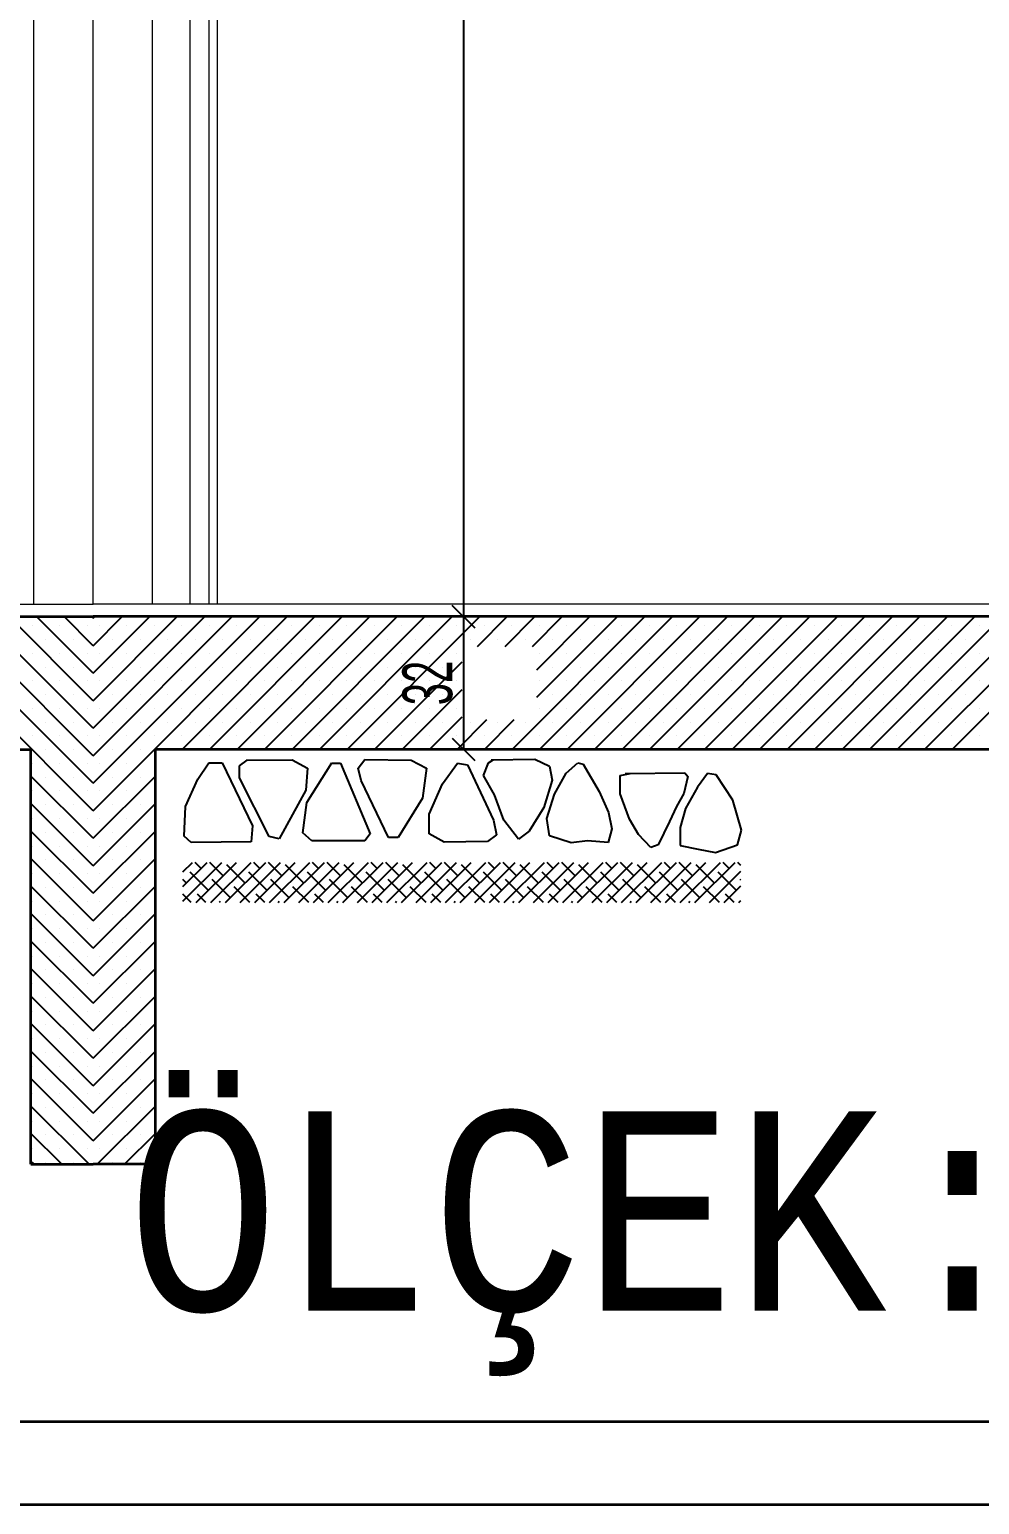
# Model space of a CAD drawing. Header units: inches. Extents: x -7543 to -822, y 102837 to 190349.
# Drawn here: x -828.4831 to -828.4373, y 102836.6651 to 102836.7362 of the extents above; entities that cross this region are included whole.
import ezdxf

# ---------------------------------------------------------------- set-up
doc = ezdxf.new("R2010")
doc.units = ezdxf.units.IN
doc.header["$MEASUREMENT"] = 0
doc.layers.get('0').update_dxf_attribs({"lineweight": 25})
doc.layers.add('DUVAR', color=7, linetype='Continuous', lineweight=35, true_color=0xfc4642)
doc.layers.add('KAPI', color=7, linetype='Continuous', lineweight=18, true_color=0xffb360)
for name, color, linetype, lineweight in [('ICOL', 55, 'Continuous', 25), ('SIVA', 150, 'Continuous', 15), ('TARAMA', 8, 'Continuous', 25), ('YAZI', 7, 'Continuous', 25)]:
    doc.layers.add(name, color=color, linetype=linetype, lineweight=lineweight)
doc.styles.add('ISIM', font='monos.ttf', dxfattribs={"width": 1.1, "height": 200})
doc.styles.add('OLCU', font='tromand.shx', dxfattribs={"width": 0.6, "height": 12})

# ---------------------------------------------------------------- blocks, each defined once
blk = doc.blocks.new('_Oblique')
at = {"color": 0, "linetype": 'ByBlock', "lineweight": -2}
blk.add_line((-0.5, -0.5), (0.5, 0.5), dxfattribs=at)

msp = doc.modelspace()

# ---------------------------------------------------------------- linework, layer by layer
at = {"layer": 'DUVAR'}
for p, q in [((-828.654018, 102836.707885), (-828.480018, 102836.707885)), ((-828.306018, 102836.707885), (-828.480018, 102836.707885)), ((-828.649018, 102836.701485), (-828.483018, 102836.701485)), ((-828.483018, 102836.681485), (-828.483018, 102836.701485)), ((-828.477018, 102836.681485), (-828.477018, 102836.701485)), ((-828.311018, 102836.701485), (-828.477018, 102836.701485)), ((-828.483018, 102836.681485), (-828.480018, 102836.681485)), ((-828.477018, 102836.681485), (-828.480018, 102836.681485)), ((-837.601065, 102836.669085), (-821.993555, 102836.669085)), ((-837.605065, 102836.665085), (-821.989555, 102836.665085))]:
    msp.add_line(p, q, dxfattribs=at)
at = {"layer": 'ICOL'}
for p, q in [((-828.462166, 102836.791485), (-828.462166, 102836.707885)), ((-828.462166, 102836.707885), (-828.462166, 102836.701485))]:
    msp.add_line(p, q, dxfattribs=at)
at = {"layer": 'ICOL', "color": 53}
for p, q in [((-828.462474, 102836.707885), (-828.461326, 102836.707885)), ((-828.462474, 102836.707885), (-828.461326, 102836.707885)), ((-828.462802, 102836.701485), (-828.461326, 102836.701485))]:
    msp.add_line(p, q, dxfattribs=at)
at = {"layer": 'KAPI'}
for p, q in [((-828.482885, 102836.708485), (-828.482885, 102836.790985)), ((-828.480018, 102836.708485), (-828.480018, 102836.790985)), ((-828.47715, 102836.708485), (-828.47715, 102836.790985)), ((-828.475337, 102836.708485), (-828.475337, 102836.790985)), ((-828.47443, 102836.708485), (-828.47443, 102836.790985)), ((-828.474018, 102836.708485), (-828.474018, 102836.790985))]:
    msp.add_line(p, q, dxfattribs=at)
at = {"layer": 'SIVA'}
for p in [(-828.634089, 102836.708485), (-828.325946, 102836.708485)]:
    msp.add_line(p, (-828.480018, 102836.708485), dxfattribs=at)
at = {"layer": 'TARAMA'}
for p, q in [((-828.480018, 102836.698528), (-828.489374, 102836.707885)), ((-828.480018, 102836.699854), (-828.488048, 102836.707885)), ((-828.480018, 102836.70118), (-828.486722, 102836.707885)), ((-828.480018, 102836.702506), (-828.485396, 102836.707885)), ((-828.480018, 102836.703832), (-828.484071, 102836.707885)), ((-828.482958, 102836.707435), (-828.482958, 102836.707435)), ((-828.480018, 102836.705157), (-828.482745, 102836.707885)), ((-828.481632, 102836.707435), (-828.481632, 102836.707435)), ((-828.480018, 102836.706483), (-828.481419, 102836.707885)), ((-828.480306, 102836.707435), (-828.480306, 102836.707435)), ((-828.480018, 102836.707809), (-828.480093, 102836.707885)), ((-828.480018, 102836.707809), (-828.479942, 102836.707885)), ((-828.480018, 102836.706483), (-828.478616, 102836.707885)), ((-828.480018, 102836.705157), (-828.47729, 102836.707885)), ((-828.480018, 102836.703832), (-828.475964, 102836.707885)), ((-828.480018, 102836.702506), (-828.474639, 102836.707885)), ((-828.480018, 102836.70118), (-828.473313, 102836.707885)), ((-828.480018, 102836.699854), (-828.471987, 102836.707885)), ((-828.480018, 102836.698528), (-828.470661, 102836.707885)), ((-828.479729, 102836.707435), (-828.479729, 102836.707435)), ((-828.478403, 102836.707435), (-828.478403, 102836.707435)), ((-828.477077, 102836.707435), (-828.477077, 102836.707435)), ((-828.475752, 102836.707435), (-828.475752, 102836.707435)), ((-828.475735, 102836.701485), (-828.469335, 102836.707885)), ((-828.474426, 102836.707435), (-828.474426, 102836.707435)), ((-828.474409, 102836.701485), (-828.468009, 102836.707885)), ((-828.4731, 102836.707435), (-828.4731, 102836.707435)), ((-828.473084, 102836.701485), (-828.466684, 102836.707885)), ((-828.471774, 102836.707435), (-828.471774, 102836.707435)), ((-828.471758, 102836.701485), (-828.465358, 102836.707885)), ((-828.470448, 102836.707435), (-828.470448, 102836.707435)), ((-828.470432, 102836.701485), (-828.464032, 102836.707885)), ((-828.469123, 102836.707435), (-828.469123, 102836.707435)), ((-828.469106, 102836.701485), (-828.462706, 102836.707885)), ((-828.467797, 102836.707435), (-828.467797, 102836.707435)), ((-828.46778, 102836.701485), (-828.46138, 102836.707885)), ((-828.466471, 102836.707435), (-828.466471, 102836.707435)), ((-828.465145, 102836.707435), (-828.465145, 102836.707435)), ((-828.463819, 102836.707435), (-828.463819, 102836.707435)), ((-828.462493, 102836.707435), (-828.462493, 102836.707435)), ((-828.461489, 102836.70645), (-828.460055, 102836.707885)), ((-828.461168, 102836.707435), (-828.461168, 102836.707435)), ((-828.460163, 102836.70645), (-828.458729, 102836.707885)), ((-828.459842, 102836.707435), (-828.459842, 102836.707435)), ((-828.459825, 102836.701485), (-828.453425, 102836.707885)), ((-828.458837, 102836.70645), (-828.457403, 102836.707885)), ((-828.458638, 102836.705323), (-828.456077, 102836.707885)), ((-828.458638, 102836.703998), (-828.454751, 102836.707885)), ((-828.458516, 102836.707435), (-828.458516, 102836.707435)), ((-828.4585, 102836.701485), (-828.4521, 102836.707885)), ((-828.45719, 102836.707435), (-828.45719, 102836.707435)), ((-828.457174, 102836.701485), (-828.450774, 102836.707885)), ((-828.455864, 102836.707435), (-828.455864, 102836.707435)), ((-828.455848, 102836.701485), (-828.449448, 102836.707885)), ((-828.454538, 102836.707435), (-828.454538, 102836.707435)), ((-828.454522, 102836.701485), (-828.448122, 102836.707885)), ((-828.453213, 102836.707435), (-828.453213, 102836.707435)), ((-828.453196, 102836.701485), (-828.446796, 102836.707885)), ((-828.451887, 102836.707435), (-828.451887, 102836.707435)), ((-828.45187, 102836.701485), (-828.44547, 102836.707885)), ((-828.450561, 102836.707435), (-828.450561, 102836.707435)), ((-828.450545, 102836.701485), (-828.444145, 102836.707885)), ((-828.449235, 102836.707435), (-828.449235, 102836.707435)), ((-828.449219, 102836.701485), (-828.442819, 102836.707885)), ((-828.447909, 102836.707435), (-828.447909, 102836.707435)), ((-828.447893, 102836.701485), (-828.441493, 102836.707885)), ((-828.446583, 102836.707435), (-828.446583, 102836.707435)), ((-828.446567, 102836.701485), (-828.440167, 102836.707885)), ((-828.445258, 102836.707435), (-828.445258, 102836.707435)), ((-828.445241, 102836.701485), (-828.438841, 102836.707885)), ((-828.443932, 102836.707435), (-828.443932, 102836.707435)), ((-828.443915, 102836.701485), (-828.437515, 102836.707885)), ((-828.442606, 102836.707435), (-828.442606, 102836.707435)), ((-828.44259, 102836.701485), (-828.43619, 102836.707885)), ((-828.44128, 102836.707435), (-828.44128, 102836.707435)), ((-828.441264, 102836.701485), (-828.434864, 102836.707885)), ((-828.439954, 102836.707435), (-828.439954, 102836.707435)), ((-828.439938, 102836.701485), (-828.433538, 102836.707885)), ((-828.438629, 102836.707435), (-828.438629, 102836.707435)), ((-828.438612, 102836.701485), (-828.432212, 102836.707885)), ((-828.437303, 102836.707435), (-828.437303, 102836.707435)), ((-828.482295, 102836.706772), (-828.482295, 102836.706772)), ((-828.480969, 102836.706772), (-828.480969, 102836.706772)), ((-828.479066, 102836.706772), (-828.479066, 102836.706772)), ((-828.47774, 102836.706772), (-828.47774, 102836.706772)), ((-828.476415, 102836.706772), (-828.476415, 102836.706772)), ((-828.475089, 102836.706772), (-828.475089, 102836.706772)), ((-828.473763, 102836.706772), (-828.473763, 102836.706772)), ((-828.472437, 102836.706772), (-828.472437, 102836.706772)), ((-828.471111, 102836.706772), (-828.471111, 102836.706772)), ((-828.469785, 102836.706772), (-828.469785, 102836.706772)), ((-828.46846, 102836.706772), (-828.46846, 102836.706772)), ((-828.467134, 102836.706772), (-828.467134, 102836.706772)), ((-828.465808, 102836.706772), (-828.465808, 102836.706772)), ((-828.464482, 102836.706772), (-828.464482, 102836.706772)), ((-828.463156, 102836.706772), (-828.463156, 102836.706772)), ((-828.46183, 102836.706772), (-828.46183, 102836.706772)), ((-828.460505, 102836.706772), (-828.460505, 102836.706772)), ((-828.459179, 102836.706772), (-828.459179, 102836.706772)), ((-828.457853, 102836.706772), (-828.457853, 102836.706772)), ((-828.456527, 102836.706772), (-828.456527, 102836.706772)), ((-828.455201, 102836.706772), (-828.455201, 102836.706772)), ((-828.453876, 102836.706772), (-828.453876, 102836.706772)), ((-828.45255, 102836.706772), (-828.45255, 102836.706772)), ((-828.451224, 102836.706772), (-828.451224, 102836.706772)), ((-828.449898, 102836.706772), (-828.449898, 102836.706772)), ((-828.448572, 102836.706772), (-828.448572, 102836.706772)), ((-828.447246, 102836.706772), (-828.447246, 102836.706772)), ((-828.445921, 102836.706772), (-828.445921, 102836.706772)), ((-828.444595, 102836.706772), (-828.444595, 102836.706772)), ((-828.443269, 102836.706772), (-828.443269, 102836.706772)), ((-828.441943, 102836.706772), (-828.441943, 102836.706772)), ((-828.440617, 102836.706772), (-828.440617, 102836.706772)), ((-828.439291, 102836.706772), (-828.439291, 102836.706772)), ((-828.437966, 102836.706772), (-828.437966, 102836.706772)), ((-828.482958, 102836.706109), (-828.482958, 102836.706109)), ((-828.481632, 102836.706109), (-828.481632, 102836.706109)), ((-828.480306, 102836.706109), (-828.480306, 102836.706109)), ((-828.479729, 102836.706109), (-828.479729, 102836.706109)), ((-828.478403, 102836.706109), (-828.478403, 102836.706109)), ((-828.477077, 102836.706109), (-828.477077, 102836.706109)), ((-828.475752, 102836.706109), (-828.475752, 102836.706109)), ((-828.474426, 102836.706109), (-828.474426, 102836.706109)), ((-828.4731, 102836.706109), (-828.4731, 102836.706109)), ((-828.471774, 102836.706109), (-828.471774, 102836.706109)), ((-828.470448, 102836.706109), (-828.470448, 102836.706109)), ((-828.469123, 102836.706109), (-828.469123, 102836.706109)), ((-828.467797, 102836.706109), (-828.467797, 102836.706109)), ((-828.466471, 102836.706109), (-828.466471, 102836.706109)), ((-828.465145, 102836.706109), (-828.465145, 102836.706109)), ((-828.463819, 102836.706109), (-828.463819, 102836.706109)), ((-828.462493, 102836.706109), (-828.462493, 102836.706109)), ((-828.458516, 102836.706109), (-828.458516, 102836.706109)), ((-828.45719, 102836.706109), (-828.45719, 102836.706109)), ((-828.455864, 102836.706109), (-828.455864, 102836.706109)), ((-828.454538, 102836.706109), (-828.454538, 102836.706109)), ((-828.453213, 102836.706109), (-828.453213, 102836.706109)), ((-828.451887, 102836.706109), (-828.451887, 102836.706109)), ((-828.450561, 102836.706109), (-828.450561, 102836.706109)), ((-828.449235, 102836.706109), (-828.449235, 102836.706109)), ((-828.447909, 102836.706109), (-828.447909, 102836.706109)), ((-828.446583, 102836.706109), (-828.446583, 102836.706109)), ((-828.445258, 102836.706109), (-828.445258, 102836.706109)), ((-828.443932, 102836.706109), (-828.443932, 102836.706109)), ((-828.442606, 102836.706109), (-828.442606, 102836.706109)), ((-828.44128, 102836.706109), (-828.44128, 102836.706109)), ((-828.439954, 102836.706109), (-828.439954, 102836.706109)), ((-828.438629, 102836.706109), (-828.438629, 102836.706109)), ((-828.437303, 102836.706109), (-828.437303, 102836.706109)), ((-828.482295, 102836.705446), (-828.482295, 102836.705446)), ((-828.480969, 102836.705446), (-828.480969, 102836.705446)), ((-828.479066, 102836.705446), (-828.479066, 102836.705446)), ((-828.47774, 102836.705446), (-828.47774, 102836.705446)), ((-828.476415, 102836.705446), (-828.476415, 102836.705446)), ((-828.475089, 102836.705446), (-828.475089, 102836.705446)), ((-828.473763, 102836.705446), (-828.473763, 102836.705446)), ((-828.472437, 102836.705446), (-828.472437, 102836.705446)), ((-828.471111, 102836.705446), (-828.471111, 102836.705446)), ((-828.469785, 102836.705446), (-828.469785, 102836.705446)), ((-828.46846, 102836.705446), (-828.46846, 102836.705446)), ((-828.467134, 102836.705446), (-828.467134, 102836.705446)), ((-828.466455, 102836.701485), (-828.462238, 102836.705701)), ((-828.465808, 102836.705446), (-828.465808, 102836.705446)), ((-828.464482, 102836.705446), (-828.464482, 102836.705446)), ((-828.463156, 102836.705446), (-828.463156, 102836.705446)), ((-828.457853, 102836.705446), (-828.457853, 102836.705446)), ((-828.456527, 102836.705446), (-828.456527, 102836.705446)), ((-828.455201, 102836.705446), (-828.455201, 102836.705446)), ((-828.453876, 102836.705446), (-828.453876, 102836.705446)), ((-828.45255, 102836.705446), (-828.45255, 102836.705446)), ((-828.451224, 102836.705446), (-828.451224, 102836.705446)), ((-828.449898, 102836.705446), (-828.449898, 102836.705446)), ((-828.448572, 102836.705446), (-828.448572, 102836.705446)), ((-828.447246, 102836.705446), (-828.447246, 102836.705446)), ((-828.445921, 102836.705446), (-828.445921, 102836.705446)), ((-828.444595, 102836.705446), (-828.444595, 102836.705446)), ((-828.443269, 102836.705446), (-828.443269, 102836.705446)), ((-828.441943, 102836.705446), (-828.441943, 102836.705446)), ((-828.440617, 102836.705446), (-828.440617, 102836.705446)), ((-828.439291, 102836.705446), (-828.439291, 102836.705446)), ((-828.437966, 102836.705446), (-828.437966, 102836.705446)), ((-828.482958, 102836.704783), (-828.482958, 102836.704783)), ((-828.481632, 102836.704783), (-828.481632, 102836.704783)), ((-828.480306, 102836.704783), (-828.480306, 102836.704783)), ((-828.479729, 102836.704783), (-828.479729, 102836.704783)), ((-828.478403, 102836.704783), (-828.478403, 102836.704783)), ((-828.477077, 102836.704783), (-828.477077, 102836.704783)), ((-828.475752, 102836.704783), (-828.475752, 102836.704783)), ((-828.474426, 102836.704783), (-828.474426, 102836.704783)), ((-828.4731, 102836.704783), (-828.4731, 102836.704783)), ((-828.471774, 102836.704783), (-828.471774, 102836.704783)), ((-828.470448, 102836.704783), (-828.470448, 102836.704783)), ((-828.469123, 102836.704783), (-828.469123, 102836.704783)), ((-828.467797, 102836.704783), (-828.467797, 102836.704783)), ((-828.466471, 102836.704783), (-828.466471, 102836.704783)), ((-828.465145, 102836.704783), (-828.465145, 102836.704783)), ((-828.463819, 102836.704783), (-828.463819, 102836.704783)), ((-828.462493, 102836.704783), (-828.462493, 102836.704783)), ((-828.458516, 102836.704783), (-828.458516, 102836.704783)), ((-828.45719, 102836.704783), (-828.45719, 102836.704783)), ((-828.455864, 102836.704783), (-828.455864, 102836.704783)), ((-828.454538, 102836.704783), (-828.454538, 102836.704783)), ((-828.453213, 102836.704783), (-828.453213, 102836.704783)), ((-828.451887, 102836.704783), (-828.451887, 102836.704783)), ((-828.450561, 102836.704783), (-828.450561, 102836.704783)), ((-828.449235, 102836.704783), (-828.449235, 102836.704783)), ((-828.447909, 102836.704783), (-828.447909, 102836.704783)), ((-828.446583, 102836.704783), (-828.446583, 102836.704783)), ((-828.445258, 102836.704783), (-828.445258, 102836.704783)), ((-828.443932, 102836.704783), (-828.443932, 102836.704783)), ((-828.442606, 102836.704783), (-828.442606, 102836.704783)), ((-828.44128, 102836.704783), (-828.44128, 102836.704783)), ((-828.439954, 102836.704783), (-828.439954, 102836.704783)), ((-828.438629, 102836.704783), (-828.438629, 102836.704783)), ((-828.437303, 102836.704783), (-828.437303, 102836.704783)), ((-828.482295, 102836.70412), (-828.482295, 102836.70412)), ((-828.480969, 102836.70412), (-828.480969, 102836.70412)), ((-828.479066, 102836.70412), (-828.479066, 102836.70412)), ((-828.47774, 102836.70412), (-828.47774, 102836.70412)), ((-828.476415, 102836.70412), (-828.476415, 102836.70412)), ((-828.475089, 102836.70412), (-828.475089, 102836.70412)), ((-828.473763, 102836.70412), (-828.473763, 102836.70412)), ((-828.472437, 102836.70412), (-828.472437, 102836.70412)), ((-828.471111, 102836.70412), (-828.471111, 102836.70412)), ((-828.469785, 102836.70412), (-828.469785, 102836.70412)), ((-828.46846, 102836.70412), (-828.46846, 102836.70412)), ((-828.467134, 102836.70412), (-828.467134, 102836.70412)), ((-828.465808, 102836.70412), (-828.465808, 102836.70412)), ((-828.465129, 102836.701485), (-828.462238, 102836.704375)), ((-828.464482, 102836.70412), (-828.464482, 102836.70412)), ((-828.463156, 102836.70412), (-828.463156, 102836.70412)), ((-828.457853, 102836.70412), (-828.457853, 102836.70412)), ((-828.456527, 102836.70412), (-828.456527, 102836.70412)), ((-828.455201, 102836.70412), (-828.455201, 102836.70412)), ((-828.453876, 102836.70412), (-828.453876, 102836.70412)), ((-828.45255, 102836.70412), (-828.45255, 102836.70412)), ((-828.451224, 102836.70412), (-828.451224, 102836.70412)), ((-828.449898, 102836.70412), (-828.449898, 102836.70412)), ((-828.448572, 102836.70412), (-828.448572, 102836.70412)), ((-828.447246, 102836.70412), (-828.447246, 102836.70412)), ((-828.445921, 102836.70412), (-828.445921, 102836.70412)), ((-828.444595, 102836.70412), (-828.444595, 102836.70412)), ((-828.443269, 102836.70412), (-828.443269, 102836.70412)), ((-828.441943, 102836.70412), (-828.441943, 102836.70412)), ((-828.440617, 102836.70412), (-828.440617, 102836.70412)), ((-828.439291, 102836.70412), (-828.439291, 102836.70412)), ((-828.437966, 102836.70412), (-828.437966, 102836.70412)), ((-828.482958, 102836.703457), (-828.482958, 102836.703457)), ((-828.481632, 102836.703457), (-828.481632, 102836.703457)), ((-828.480306, 102836.703457), (-828.480306, 102836.703457)), ((-828.479729, 102836.703457), (-828.479729, 102836.703457)), ((-828.478403, 102836.703457), (-828.478403, 102836.703457)), ((-828.477077, 102836.703457), (-828.477077, 102836.703457)), ((-828.475752, 102836.703457), (-828.475752, 102836.703457)), ((-828.474426, 102836.703457), (-828.474426, 102836.703457)), ((-828.4731, 102836.703457), (-828.4731, 102836.703457)), ((-828.471774, 102836.703457), (-828.471774, 102836.703457)), ((-828.470448, 102836.703457), (-828.470448, 102836.703457)), ((-828.469123, 102836.703457), (-828.469123, 102836.703457)), ((-828.467797, 102836.703457), (-828.467797, 102836.703457)), ((-828.466471, 102836.703457), (-828.466471, 102836.703457)), ((-828.465145, 102836.703457), (-828.465145, 102836.703457)), ((-828.463819, 102836.703457), (-828.463819, 102836.703457)), ((-828.463803, 102836.701485), (-828.462238, 102836.703049)), ((-828.462493, 102836.703457), (-828.462493, 102836.703457)), ((-828.458516, 102836.703457), (-828.458516, 102836.703457)), ((-828.45719, 102836.703457), (-828.45719, 102836.703457)), ((-828.455864, 102836.703457), (-828.455864, 102836.703457)), ((-828.454538, 102836.703457), (-828.454538, 102836.703457)), ((-828.453213, 102836.703457), (-828.453213, 102836.703457)), ((-828.451887, 102836.703457), (-828.451887, 102836.703457)), ((-828.450561, 102836.703457), (-828.450561, 102836.703457)), ((-828.449235, 102836.703457), (-828.449235, 102836.703457)), ((-828.447909, 102836.703457), (-828.447909, 102836.703457)), ((-828.446583, 102836.703457), (-828.446583, 102836.703457)), ((-828.445258, 102836.703457), (-828.445258, 102836.703457)), ((-828.443932, 102836.703457), (-828.443932, 102836.703457)), ((-828.442606, 102836.703457), (-828.442606, 102836.703457)), ((-828.44128, 102836.703457), (-828.44128, 102836.703457)), ((-828.439954, 102836.703457), (-828.439954, 102836.703457)), ((-828.438629, 102836.703457), (-828.438629, 102836.703457)), ((-828.437303, 102836.703457), (-828.437303, 102836.703457)), ((-828.482295, 102836.702794), (-828.482295, 102836.702794)), ((-828.480969, 102836.702794), (-828.480969, 102836.702794)), ((-828.479066, 102836.702794), (-828.479066, 102836.702794)), ((-828.47774, 102836.702794), (-828.47774, 102836.702794)), ((-828.476415, 102836.702794), (-828.476415, 102836.702794)), ((-828.475089, 102836.702794), (-828.475089, 102836.702794)), ((-828.473763, 102836.702794), (-828.473763, 102836.702794)), ((-828.472437, 102836.702794), (-828.472437, 102836.702794)), ((-828.471111, 102836.702794), (-828.471111, 102836.702794)), ((-828.469785, 102836.702794), (-828.469785, 102836.702794)), ((-828.46846, 102836.702794), (-828.46846, 102836.702794)), ((-828.467134, 102836.702794), (-828.467134, 102836.702794)), ((-828.465808, 102836.702794), (-828.465808, 102836.702794)), ((-828.464482, 102836.702794), (-828.464482, 102836.702794)), ((-828.463156, 102836.702794), (-828.463156, 102836.702794)), ((-828.462477, 102836.701485), (-828.461043, 102836.702919)), ((-828.46183, 102836.702794), (-828.46183, 102836.702794)), ((-828.461151, 102836.701485), (-828.459717, 102836.702919)), ((-828.460505, 102836.702794), (-828.460505, 102836.702794)), ((-828.459179, 102836.702794), (-828.459179, 102836.702794)), ((-828.457853, 102836.702794), (-828.457853, 102836.702794)), ((-828.456527, 102836.702794), (-828.456527, 102836.702794)), ((-828.455201, 102836.702794), (-828.455201, 102836.702794)), ((-828.453876, 102836.702794), (-828.453876, 102836.702794)), ((-828.45255, 102836.702794), (-828.45255, 102836.702794)), ((-828.451224, 102836.702794), (-828.451224, 102836.702794)), ((-828.449898, 102836.702794), (-828.449898, 102836.702794)), ((-828.448572, 102836.702794), (-828.448572, 102836.702794)), ((-828.447246, 102836.702794), (-828.447246, 102836.702794)), ((-828.445921, 102836.702794), (-828.445921, 102836.702794)), ((-828.444595, 102836.702794), (-828.444595, 102836.702794)), ((-828.443269, 102836.702794), (-828.443269, 102836.702794)), ((-828.441943, 102836.702794), (-828.441943, 102836.702794)), ((-828.440617, 102836.702794), (-828.440617, 102836.702794)), ((-828.439291, 102836.702794), (-828.439291, 102836.702794)), ((-828.437966, 102836.702794), (-828.437966, 102836.702794)), ((-828.482958, 102836.702131), (-828.482958, 102836.702131)), ((-828.481632, 102836.702131), (-828.481632, 102836.702131)), ((-828.480306, 102836.702131), (-828.480306, 102836.702131)), ((-828.479729, 102836.702131), (-828.479729, 102836.702131)), ((-828.478403, 102836.702131), (-828.478403, 102836.702131)), ((-828.477077, 102836.702131), (-828.477077, 102836.702131)), ((-828.475752, 102836.702131), (-828.475752, 102836.702131)), ((-828.474426, 102836.702131), (-828.474426, 102836.702131)), ((-828.4731, 102836.702131), (-828.4731, 102836.702131)), ((-828.471774, 102836.702131), (-828.471774, 102836.702131)), ((-828.470448, 102836.702131), (-828.470448, 102836.702131)), ((-828.469123, 102836.702131), (-828.469123, 102836.702131)), ((-828.467797, 102836.702131), (-828.467797, 102836.702131)), ((-828.466471, 102836.702131), (-828.466471, 102836.702131)), ((-828.465145, 102836.702131), (-828.465145, 102836.702131)), ((-828.463819, 102836.702131), (-828.463819, 102836.702131)), ((-828.462493, 102836.702131), (-828.462493, 102836.702131)), ((-828.461168, 102836.702131), (-828.461168, 102836.702131)), ((-828.459842, 102836.702131), (-828.459842, 102836.702131)), ((-828.458516, 102836.702131), (-828.458516, 102836.702131)), ((-828.45719, 102836.702131), (-828.45719, 102836.702131)), ((-828.455864, 102836.702131), (-828.455864, 102836.702131)), ((-828.454538, 102836.702131), (-828.454538, 102836.702131)), ((-828.453213, 102836.702131), (-828.453213, 102836.702131)), ((-828.451887, 102836.702131), (-828.451887, 102836.702131)), ((-828.450561, 102836.702131), (-828.450561, 102836.702131)), ((-828.449235, 102836.702131), (-828.449235, 102836.702131)), ((-828.447909, 102836.702131), (-828.447909, 102836.702131)), ((-828.446583, 102836.702131), (-828.446583, 102836.702131)), ((-828.445258, 102836.702131), (-828.445258, 102836.702131)), ((-828.443932, 102836.702131), (-828.443932, 102836.702131)), ((-828.442606, 102836.702131), (-828.442606, 102836.702131)), ((-828.44128, 102836.702131), (-828.44128, 102836.702131)), ((-828.439954, 102836.702131), (-828.439954, 102836.702131)), ((-828.438629, 102836.702131), (-828.438629, 102836.702131)), ((-828.437303, 102836.702131), (-828.437303, 102836.702131)), ((-828.482295, 102836.701468), (-828.482295, 102836.701468)), ((-828.480969, 102836.701468), (-828.480969, 102836.701468)), ((-828.479066, 102836.701468), (-828.479066, 102836.701468)), ((-828.47774, 102836.701468), (-828.47774, 102836.701468)), ((-828.47296, 102836.700699), (-828.4726, 102836.700959)), ((-828.47264, 102836.700969), (-828.470419, 102836.700979)), ((-828.470419, 102836.700979), (-828.469679, 102836.700579)), ((-828.467238, 102836.700579), (-828.466918, 102836.700999)), ((-828.466918, 102836.700999), (-828.464697, 102836.700959)), ((-828.464697, 102836.700959), (-828.463957, 102836.700579)), ((-828.460956, 102836.700839), (-828.460736, 102836.70098)), ((-828.460836, 102836.700979), (-828.458735, 102836.701009)), ((-828.458735, 102836.701009), (-828.458014, 102836.700679)), ((-828.480018, 102836.697202), (-828.483018, 102836.700202)), ((-828.482958, 102836.700805), (-828.482958, 102836.700805)), ((-828.482295, 102836.700143), (-828.482295, 102836.700143)), ((-828.481632, 102836.700805), (-828.481632, 102836.700805)), ((-828.480969, 102836.700143), (-828.480969, 102836.700143)), ((-828.480306, 102836.700805), (-828.480306, 102836.700805)), ((-828.480018, 102836.697202), (-828.477018, 102836.700202)), ((-828.479729, 102836.700805), (-828.479729, 102836.700805)), ((-828.479066, 102836.700143), (-828.479066, 102836.700143)), ((-828.478403, 102836.700805), (-828.478403, 102836.700805)), ((-828.47774, 102836.700143), (-828.47774, 102836.700143)), ((-828.477077, 102836.700805), (-828.477077, 102836.700805)), ((-828.474975, 102836.700053), (-828.474438, 102836.700837)), ((-828.474438, 102836.700837), (-828.473804, 102836.700837)), ((-828.473804, 102836.700837), (-828.47233, 102836.697794)), ((-828.47296, 102836.700119), (-828.47296, 102836.700699)), ((-828.469679, 102836.700579), (-828.469759, 102836.699519)), ((-828.469719, 102836.698919), (-828.468519, 102836.700839)), ((-828.468519, 102836.700819), (-828.468098, 102836.700819)), ((-828.468098, 102836.700819), (-828.466658, 102836.697419)), ((-828.467098, 102836.699979), (-828.467238, 102836.700579)), ((-828.463957, 102836.700579), (-828.464137, 102836.699139)), ((-828.463177, 102836.699819), (-828.462456, 102836.700819)), ((-828.462456, 102836.700819), (-828.461976, 102836.700739)), ((-828.461976, 102836.700739), (-828.460716, 102836.698079)), ((-828.461196, 102836.70022), (-828.460956, 102836.700839)), ((-828.460676, 102836.699299), (-828.461196, 102836.70022)), ((-828.458014, 102836.700679), (-828.457894, 102836.699999)), ((-828.457774, 102836.699319), (-828.457214, 102836.700339)), ((-828.457214, 102836.700339), (-828.456654, 102836.700839)), ((-828.456654, 102836.700839), (-828.456394, 102836.700779)), ((-828.456394, 102836.700779), (-828.455634, 102836.699459)), ((-828.45462, 102836.700219), (-828.454136, 102836.700322)), ((-828.45462, 102836.699339), (-828.45462, 102836.700219)), ((-828.45438, 102836.700319), (-828.451499, 102836.700359)), ((-828.451358, 102836.700179), (-828.451539, 102836.699359)), ((-828.451499, 102836.700359), (-828.451358, 102836.700179)), ((-828.450413, 102836.700315), (-828.450888, 102836.699659)), ((-828.449987, 102836.700259), (-828.450413, 102836.700315)), ((-828.449187, 102836.699039), (-828.449987, 102836.700259)), ((-828.482958, 102836.69948), (-828.482958, 102836.69948)), ((-828.481632, 102836.69948), (-828.481632, 102836.69948)), ((-828.480306, 102836.69948), (-828.480306, 102836.69948)), ((-828.479729, 102836.69948), (-828.479729, 102836.69948)), ((-828.478403, 102836.69948), (-828.478403, 102836.69948)), ((-828.477077, 102836.69948), (-828.477077, 102836.69948)), ((-828.475567, 102836.698731), (-828.474975, 102836.700053)), ((-828.47154, 102836.697279), (-828.47296, 102836.700119)), ((-828.469759, 102836.699519), (-828.47106, 102836.697179)), ((-828.465778, 102836.697239), (-828.467098, 102836.699979)), ((-828.463827, 102836.698359), (-828.463177, 102836.699819)), ((-828.457894, 102836.699999), (-828.458295, 102836.698679)), ((-828.455634, 102836.699459), (-828.455173, 102836.698439)), ((-828.450888, 102836.699659), (-828.451468, 102836.698639)), ((-828.480018, 102836.695877), (-828.483018, 102836.698877)), ((-828.482295, 102836.698817), (-828.482295, 102836.698817)), ((-828.480969, 102836.698817), (-828.480969, 102836.698817)), ((-828.480018, 102836.695877), (-828.477018, 102836.698877)), ((-828.479066, 102836.698817), (-828.479066, 102836.698817)), ((-828.47774, 102836.698817), (-828.47774, 102836.698817)), ((-828.475636, 102836.697299), (-828.475567, 102836.698731)), ((-828.469919, 102836.697459), (-828.469719, 102836.698919)), ((-828.464137, 102836.699139), (-828.465317, 102836.697239)), ((-828.460215, 102836.698079), (-828.460676, 102836.699299)), ((-828.458145, 102836.698159), (-828.457774, 102836.699319)), ((-828.45416, 102836.698119), (-828.45462, 102836.699339)), ((-828.451899, 102836.698739), (-828.452239, 102836.698009)), ((-828.451539, 102836.699359), (-828.451899, 102836.698739)), ((-828.448767, 102836.697599), (-828.449187, 102836.699039)), ((-828.482958, 102836.698154), (-828.482958, 102836.698154)), ((-828.481632, 102836.698154), (-828.481632, 102836.698154)), ((-828.480306, 102836.698154), (-828.480306, 102836.698154)), ((-828.479729, 102836.698154), (-828.479729, 102836.698154)), ((-828.478403, 102836.698154), (-828.478403, 102836.698154)), ((-828.477077, 102836.698154), (-828.477077, 102836.698154)), ((-828.463827, 102836.697419), (-828.463827, 102836.698359)), ((-828.460716, 102836.698079), (-828.460575, 102836.697369)), ((-828.459515, 102836.697159), (-828.460215, 102836.698079)), ((-828.458295, 102836.698679), (-828.458995, 102836.697539)), ((-828.458024, 102836.697319), (-828.458145, 102836.698159)), ((-828.455173, 102836.698439), (-828.455013, 102836.697659)), ((-828.453739, 102836.697379), (-828.45416, 102836.698119)), ((-828.452239, 102836.698009), (-828.452779, 102836.696879)), ((-828.451468, 102836.698639), (-828.451728, 102836.69772)), ((-828.480018, 102836.694551), (-828.483018, 102836.697551)), ((-828.482295, 102836.697491), (-828.482295, 102836.697491)), ((-828.480969, 102836.697491), (-828.480969, 102836.697491)), ((-828.480018, 102836.694551), (-828.477018, 102836.697551)), ((-828.479066, 102836.697491), (-828.479066, 102836.697491)), ((-828.47774, 102836.697491), (-828.47774, 102836.697491)), ((-828.475292, 102836.696996), (-828.475636, 102836.697299)), ((-828.47233, 102836.697794), (-828.472399, 102836.697023)), ((-828.469479, 102836.697079), (-828.469919, 102836.697459)), ((-828.466658, 102836.697419), (-828.466918, 102836.697079)), ((-828.463096, 102836.697019), (-828.463827, 102836.697419)), ((-828.460575, 102836.697369), (-828.461016, 102836.697039)), ((-828.458995, 102836.697539), (-828.459515, 102836.697159)), ((-828.456981, 102836.696979), (-828.458024, 102836.697319)), ((-828.455013, 102836.697659), (-828.455193, 102836.696999)), ((-828.453139, 102836.696759), (-828.453739, 102836.697379)), ((-828.451728, 102836.69772), (-828.451728, 102836.696853)), ((-828.448967, 102836.696879), (-828.448767, 102836.697599)), ((-828.482958, 102836.696828), (-828.482958, 102836.696828)), ((-828.481632, 102836.696828), (-828.481632, 102836.696828)), ((-828.480306, 102836.696828), (-828.480306, 102836.696828)), ((-828.479729, 102836.696828), (-828.479729, 102836.696828)), ((-828.478403, 102836.696828), (-828.478403, 102836.696828)), ((-828.477077, 102836.696828), (-828.477077, 102836.696828)), ((-828.472399, 102836.697023), (-828.475292, 102836.696996)), ((-828.47106, 102836.697179), (-828.47154, 102836.697279)), ((-828.466918, 102836.697079), (-828.469479, 102836.697079)), ((-828.465317, 102836.697239), (-828.465778, 102836.697239)), ((-828.461016, 102836.697039), (-828.463096, 102836.697019)), ((-828.456194, 102836.697079), (-828.456981, 102836.696979)), ((-828.455193, 102836.696999), (-828.456194, 102836.697079)), ((-828.452779, 102836.696879), (-828.453139, 102836.696759)), ((-828.451728, 102836.696853), (-828.450859, 102836.696679)), ((-828.450859, 102836.696679), (-828.450027, 102836.696512)), ((-828.450027, 102836.696512), (-828.448967, 102836.696879)), ((-828.480018, 102836.693225), (-828.483018, 102836.696225)), ((-828.482295, 102836.696165), (-828.482295, 102836.696165)), ((-828.480969, 102836.696165), (-828.480969, 102836.696165)), ((-828.480018, 102836.693225), (-828.477018, 102836.696225)), ((-828.479066, 102836.696165), (-828.479066, 102836.696165)), ((-828.47774, 102836.696165), (-828.47774, 102836.696165)), ((-828.475694, 102836.695581), (-828.475236, 102836.696039)), ((-828.475694, 102836.694874), (-828.474529, 102836.696039)), ((-828.475694, 102836.694167), (-828.473821, 102836.696039)), ((-828.474818, 102836.69575), (-828.475108, 102836.696039)), ((-828.475057, 102836.694097), (-828.473114, 102836.696039)), ((-828.473758, 102836.695396), (-828.474401, 102836.696039)), ((-828.47435, 102836.694097), (-828.472407, 102836.696039)), ((-828.473643, 102836.694097), (-828.4717, 102836.696039)), ((-828.472697, 102836.695043), (-828.473581, 102836.695926)), ((-828.472935, 102836.694097), (-828.470993, 102836.696039)), ((-828.47199, 102836.69575), (-828.47228, 102836.696039)), ((-828.472228, 102836.694097), (-828.470286, 102836.696039)), ((-828.470929, 102836.695396), (-828.471573, 102836.696039)), ((-828.471521, 102836.694097), (-828.469579, 102836.696039)), ((-828.470814, 102836.694097), (-828.468872, 102836.696039)), ((-828.469869, 102836.695043), (-828.470752, 102836.695926)), ((-828.470107, 102836.694097), (-828.468165, 102836.696039)), ((-828.469161, 102836.69575), (-828.469451, 102836.696039)), ((-828.4694, 102836.694097), (-828.467457, 102836.696039)), ((-828.468101, 102836.695396), (-828.468744, 102836.696039)), ((-828.468693, 102836.694097), (-828.46675, 102836.696039)), ((-828.467986, 102836.694097), (-828.466043, 102836.696039)), ((-828.46704, 102836.695043), (-828.467924, 102836.695926)), ((-828.467279, 102836.694097), (-828.465336, 102836.696039)), ((-828.466333, 102836.69575), (-828.466623, 102836.696039)), ((-828.466572, 102836.694097), (-828.464629, 102836.696039)), ((-828.465272, 102836.695396), (-828.465916, 102836.696039)), ((-828.465864, 102836.694097), (-828.463922, 102836.696039)), ((-828.465157, 102836.694097), (-828.463215, 102836.696039)), ((-828.464212, 102836.695043), (-828.465096, 102836.695926)), ((-828.46445, 102836.694097), (-828.462508, 102836.696039)), ((-828.463505, 102836.69575), (-828.463794, 102836.696039)), ((-828.463743, 102836.694097), (-828.461801, 102836.696039)), ((-828.462444, 102836.695396), (-828.463087, 102836.696039)), ((-828.463036, 102836.694097), (-828.461094, 102836.696039)), ((-828.462329, 102836.694097), (-828.460386, 102836.696039)), ((-828.461383, 102836.695043), (-828.462267, 102836.695926)), ((-828.461622, 102836.694097), (-828.459679, 102836.696039)), ((-828.460676, 102836.69575), (-828.460966, 102836.696039)), ((-828.460915, 102836.694097), (-828.458972, 102836.696039)), ((-828.459616, 102836.695396), (-828.460259, 102836.696039)), ((-828.460208, 102836.694097), (-828.458265, 102836.696039)), ((-828.4595, 102836.694097), (-828.457558, 102836.696039)), ((-828.458555, 102836.695043), (-828.459439, 102836.695926)), ((-828.458793, 102836.694097), (-828.456851, 102836.696039)), ((-828.457848, 102836.69575), (-828.458138, 102836.696039)), ((-828.458086, 102836.694097), (-828.456144, 102836.696039)), ((-828.456787, 102836.695396), (-828.45743, 102836.696039)), ((-828.457379, 102836.694097), (-828.455437, 102836.696039)), ((-828.456672, 102836.694097), (-828.45473, 102836.696039)), ((-828.455726, 102836.695043), (-828.45661, 102836.695926)), ((-828.455965, 102836.694097), (-828.454022, 102836.696039)), ((-828.455019, 102836.69575), (-828.455309, 102836.696039)), ((-828.455258, 102836.694097), (-828.453315, 102836.696039)), ((-828.453959, 102836.695396), (-828.454602, 102836.696039)), ((-828.454551, 102836.694097), (-828.452608, 102836.696039)), ((-828.453844, 102836.694097), (-828.451901, 102836.696039)), ((-828.452898, 102836.695043), (-828.453782, 102836.695926)), ((-828.453137, 102836.694097), (-828.451194, 102836.696039)), ((-828.452191, 102836.69575), (-828.452481, 102836.696039)), ((-828.452429, 102836.694097), (-828.450487, 102836.696039)), ((-828.45113, 102836.695396), (-828.451774, 102836.696039)), ((-828.451722, 102836.694097), (-828.44978, 102836.696039)), ((-828.451015, 102836.694097), (-828.449073, 102836.696039)), ((-828.45007, 102836.695043), (-828.450953, 102836.695926)), ((-828.449362, 102836.69575), (-828.449652, 102836.696039)), ((-828.448798, 102836.695892), (-828.448945, 102836.696039)), ((-828.482958, 102836.695502), (-828.482958, 102836.695502)), ((-828.481632, 102836.695502), (-828.481632, 102836.695502)), ((-828.480306, 102836.695502), (-828.480306, 102836.695502)), ((-828.479729, 102836.695502), (-828.479729, 102836.695502)), ((-828.478403, 102836.695502), (-828.478403, 102836.695502)), ((-828.477077, 102836.695502), (-828.477077, 102836.695502)), ((-828.475525, 102836.695043), (-828.475694, 102836.695211)), ((-828.474465, 102836.694689), (-828.475349, 102836.695573)), ((-828.473404, 102836.694335), (-828.474288, 102836.695219)), ((-828.471636, 102836.694689), (-828.47252, 102836.695573)), ((-828.470576, 102836.694335), (-828.47146, 102836.695219)), ((-828.468808, 102836.694689), (-828.469692, 102836.695573)), ((-828.467747, 102836.694335), (-828.468631, 102836.695219)), ((-828.465979, 102836.694689), (-828.466863, 102836.695573)), ((-828.464919, 102836.694335), (-828.465803, 102836.695219)), ((-828.463151, 102836.694689), (-828.464035, 102836.695573)), ((-828.46209, 102836.694335), (-828.462974, 102836.695219)), ((-828.460323, 102836.694689), (-828.461207, 102836.695573)), ((-828.459262, 102836.694335), (-828.460146, 102836.695219)), ((-828.457494, 102836.694689), (-828.458378, 102836.695573)), ((-828.456434, 102836.694335), (-828.457317, 102836.695219)), ((-828.454666, 102836.694689), (-828.45555, 102836.695573)), ((-828.453605, 102836.694335), (-828.454489, 102836.695219)), ((-828.451837, 102836.694689), (-828.452721, 102836.695573)), ((-828.450777, 102836.694335), (-828.451661, 102836.695219)), ((-828.450308, 102836.694097), (-828.448798, 102836.695608)), ((-828.449009, 102836.694689), (-828.449893, 102836.695573)), ((-828.448798, 102836.695185), (-828.448832, 102836.695219)), ((-828.480018, 102836.691899), (-828.483018, 102836.694899)), ((-828.482295, 102836.694839), (-828.482295, 102836.694839)), ((-828.480969, 102836.694839), (-828.480969, 102836.694839)), ((-828.480018, 102836.691899), (-828.477018, 102836.694899)), ((-828.479066, 102836.694839), (-828.479066, 102836.694839)), ((-828.47774, 102836.694839), (-828.47774, 102836.694839)), ((-828.475287, 102836.694097), (-828.475694, 102836.694504)), ((-828.47458, 102836.694097), (-828.474995, 102836.694512)), ((-828.472459, 102836.694097), (-828.473227, 102836.694866)), ((-828.471751, 102836.694097), (-828.472167, 102836.694512)), ((-828.46963, 102836.694097), (-828.470399, 102836.694866)), ((-828.468923, 102836.694097), (-828.469338, 102836.694512)), ((-828.466802, 102836.694097), (-828.46757, 102836.694866)), ((-828.466095, 102836.694097), (-828.46651, 102836.694512)), ((-828.463973, 102836.694097), (-828.464742, 102836.694866)), ((-828.463266, 102836.694097), (-828.463681, 102836.694512)), ((-828.461145, 102836.694097), (-828.461914, 102836.694866)), ((-828.460438, 102836.694097), (-828.460853, 102836.694512)), ((-828.458316, 102836.694097), (-828.459085, 102836.694866)), ((-828.457609, 102836.694097), (-828.458025, 102836.694512)), ((-828.455488, 102836.694097), (-828.456257, 102836.694866)), ((-828.454781, 102836.694097), (-828.455196, 102836.694512)), ((-828.45266, 102836.694097), (-828.453428, 102836.694866)), ((-828.451952, 102836.694097), (-828.452368, 102836.694512)), ((-828.449831, 102836.694097), (-828.4506, 102836.694866)), ((-828.449601, 102836.694097), (-828.448798, 102836.6949)), ((-828.449124, 102836.694097), (-828.449539, 102836.694512)), ((-828.482958, 102836.694176), (-828.482958, 102836.694176)), ((-828.481632, 102836.694176), (-828.481632, 102836.694176)), ((-828.480306, 102836.694176), (-828.480306, 102836.694176)), ((-828.479729, 102836.694176), (-828.479729, 102836.694176)), ((-828.478403, 102836.694176), (-828.478403, 102836.694176)), ((-828.477077, 102836.694176), (-828.477077, 102836.694176)), ((-828.473873, 102836.694097), (-828.473934, 102836.694159)), ((-828.471044, 102836.694097), (-828.471106, 102836.694159)), ((-828.468216, 102836.694097), (-828.468278, 102836.694159)), ((-828.465387, 102836.694097), (-828.465449, 102836.694159)), ((-828.462559, 102836.694097), (-828.462621, 102836.694159)), ((-828.459731, 102836.694097), (-828.459792, 102836.694159)), ((-828.456902, 102836.694097), (-828.456964, 102836.694159)), ((-828.454074, 102836.694097), (-828.454135, 102836.694159)), ((-828.451245, 102836.694097), (-828.451307, 102836.694159)), ((-828.448894, 102836.694097), (-828.448798, 102836.694193)), ((-828.480018, 102836.690573), (-828.483018, 102836.693573)), ((-828.482295, 102836.693513), (-828.482295, 102836.693513)), ((-828.480969, 102836.693513), (-828.480969, 102836.693513)), ((-828.480018, 102836.690573), (-828.477018, 102836.693573)), ((-828.479066, 102836.693513), (-828.479066, 102836.693513)), ((-828.47774, 102836.693513), (-828.47774, 102836.693513)), ((-828.482958, 102836.692851), (-828.482958, 102836.692851)), ((-828.481632, 102836.692851), (-828.481632, 102836.692851)), ((-828.480306, 102836.692851), (-828.480306, 102836.692851)), ((-828.479729, 102836.692851), (-828.479729, 102836.692851)), ((-828.478403, 102836.692851), (-828.478403, 102836.692851)), ((-828.477077, 102836.692851), (-828.477077, 102836.692851)), ((-828.480018, 102836.689248), (-828.483018, 102836.692248)), ((-828.482295, 102836.692188), (-828.482295, 102836.692188)), ((-828.480969, 102836.692188), (-828.480969, 102836.692188)), ((-828.480018, 102836.689248), (-828.477018, 102836.692248)), ((-828.479066, 102836.692188), (-828.479066, 102836.692188)), ((-828.47774, 102836.692188), (-828.47774, 102836.692188)), ((-828.480018, 102836.687922), (-828.483018, 102836.690922)), ((-828.482958, 102836.691525), (-828.482958, 102836.691525)), ((-828.481632, 102836.691525), (-828.481632, 102836.691525)), ((-828.480306, 102836.691525), (-828.480306, 102836.691525)), ((-828.480018, 102836.687922), (-828.477018, 102836.690922)), ((-828.479729, 102836.691525), (-828.479729, 102836.691525)), ((-828.478403, 102836.691525), (-828.478403, 102836.691525)), ((-828.477077, 102836.691525), (-828.477077, 102836.691525)), ((-828.482958, 102836.690199), (-828.482958, 102836.690199)), ((-828.482295, 102836.690862), (-828.482295, 102836.690862)), ((-828.481632, 102836.690199), (-828.481632, 102836.690199)), ((-828.480969, 102836.690862), (-828.480969, 102836.690862)), ((-828.480306, 102836.690199), (-828.480306, 102836.690199)), ((-828.479729, 102836.690199), (-828.479729, 102836.690199)), ((-828.479066, 102836.690862), (-828.479066, 102836.690862)), ((-828.478403, 102836.690199), (-828.478403, 102836.690199)), ((-828.47774, 102836.690862), (-828.47774, 102836.690862)), ((-828.477077, 102836.690199), (-828.477077, 102836.690199)), ((-828.480018, 102836.686596), (-828.483018, 102836.689596)), ((-828.482295, 102836.689536), (-828.482295, 102836.689536)), ((-828.480969, 102836.689536), (-828.480969, 102836.689536)), ((-828.480018, 102836.686596), (-828.477018, 102836.689596)), ((-828.479066, 102836.689536), (-828.479066, 102836.689536)), ((-828.47774, 102836.689536), (-828.47774, 102836.689536)), ((-828.482958, 102836.688873), (-828.482958, 102836.688873)), ((-828.481632, 102836.688873), (-828.481632, 102836.688873)), ((-828.480306, 102836.688873), (-828.480306, 102836.688873)), ((-828.479729, 102836.688873), (-828.479729, 102836.688873)), ((-828.478403, 102836.688873), (-828.478403, 102836.688873)), ((-828.477077, 102836.688873), (-828.477077, 102836.688873)), ((-828.480018, 102836.68527), (-828.483018, 102836.68827)), ((-828.482295, 102836.68821), (-828.482295, 102836.68821)), ((-828.480969, 102836.68821), (-828.480969, 102836.68821)), ((-828.480018, 102836.68527), (-828.477018, 102836.68827)), ((-828.479066, 102836.68821), (-828.479066, 102836.68821)), ((-828.47774, 102836.68821), (-828.47774, 102836.68821)), ((-828.482958, 102836.687547), (-828.482958, 102836.687547)), ((-828.481632, 102836.687547), (-828.481632, 102836.687547)), ((-828.480306, 102836.687547), (-828.480306, 102836.687547)), ((-828.479729, 102836.687547), (-828.479729, 102836.687547)), ((-828.478403, 102836.687547), (-828.478403, 102836.687547)), ((-828.477077, 102836.687547), (-828.477077, 102836.687547)), ((-828.480018, 102836.683944), (-828.483018, 102836.686944)), ((-828.482295, 102836.686884), (-828.482295, 102836.686884)), ((-828.480969, 102836.686884), (-828.480969, 102836.686884)), ((-828.480018, 102836.683944), (-828.477018, 102836.686944)), ((-828.479066, 102836.686884), (-828.479066, 102836.686884)), ((-828.47774, 102836.686884), (-828.47774, 102836.686884)), ((-828.482958, 102836.686221), (-828.482958, 102836.686221)), ((-828.481632, 102836.686221), (-828.481632, 102836.686221)), ((-828.480306, 102836.686221), (-828.480306, 102836.686221)), ((-828.479729, 102836.686221), (-828.479729, 102836.686221)), ((-828.478403, 102836.686221), (-828.478403, 102836.686221)), ((-828.477077, 102836.686221), (-828.477077, 102836.686221)), ((-828.480018, 102836.682618), (-828.483018, 102836.685618)), ((-828.482295, 102836.685558), (-828.482295, 102836.685558)), ((-828.480969, 102836.685558), (-828.480969, 102836.685558)), ((-828.480018, 102836.682618), (-828.477018, 102836.685618)), ((-828.479066, 102836.685558), (-828.479066, 102836.685558)), ((-828.47774, 102836.685558), (-828.47774, 102836.685558)), ((-828.482958, 102836.684896), (-828.482958, 102836.684896)), ((-828.481632, 102836.684896), (-828.481632, 102836.684896)), ((-828.480306, 102836.684896), (-828.480306, 102836.684896)), ((-828.479729, 102836.684896), (-828.479729, 102836.684896)), ((-828.478403, 102836.684896), (-828.478403, 102836.684896)), ((-828.477077, 102836.684896), (-828.477077, 102836.684896)), ((-828.48021, 102836.681485), (-828.483018, 102836.684293)), ((-828.482295, 102836.684233), (-828.482295, 102836.684233)), ((-828.480969, 102836.684233), (-828.480969, 102836.684233)), ((-828.479825, 102836.681485), (-828.477018, 102836.684293)), ((-828.479066, 102836.684233), (-828.479066, 102836.684233)), ((-828.47774, 102836.684233), (-828.47774, 102836.684233)), ((-828.482958, 102836.68357), (-828.482958, 102836.68357)), ((-828.481632, 102836.68357), (-828.481632, 102836.68357)), ((-828.480306, 102836.68357), (-828.480306, 102836.68357)), ((-828.479729, 102836.68357), (-828.479729, 102836.68357)), ((-828.478403, 102836.68357), (-828.478403, 102836.68357)), ((-828.477077, 102836.68357), (-828.477077, 102836.68357)), ((-828.481536, 102836.681485), (-828.483018, 102836.682967)), ((-828.482295, 102836.682907), (-828.482295, 102836.682907)), ((-828.480969, 102836.682907), (-828.480969, 102836.682907)), ((-828.479066, 102836.682907), (-828.479066, 102836.682907)), ((-828.4785, 102836.681485), (-828.477018, 102836.682967)), ((-828.47774, 102836.682907), (-828.47774, 102836.682907)), ((-828.482958, 102836.682244), (-828.482958, 102836.682244)), ((-828.481632, 102836.682244), (-828.481632, 102836.682244)), ((-828.480306, 102836.682244), (-828.480306, 102836.682244)), ((-828.479729, 102836.682244), (-828.479729, 102836.682244)), ((-828.478403, 102836.682244), (-828.478403, 102836.682244)), ((-828.477077, 102836.682244), (-828.477077, 102836.682244)), ((-828.482861, 102836.681485), (-828.483018, 102836.681641)), ((-828.482295, 102836.681581), (-828.482295, 102836.681581)), ((-828.480969, 102836.681581), (-828.480969, 102836.681581)), ((-828.479066, 102836.681581), (-828.479066, 102836.681581)), ((-828.47774, 102836.681581), (-828.47774, 102836.681581)), ((-828.477174, 102836.681485), (-828.477018, 102836.681641))]:
    msp.add_line(p, q, dxfattribs=at)

# ---------------------------------------------------------------- block references
at = {"layer": 'ICOL', "xscale": 0.001080000001820736, "yscale": 0.001080000001820736, "zscale": 0.001080000001820736}
for p, rotation in [((-828.462166, 102836.707885), 90), ((-828.462166, 102836.707885), 270), ((-828.462166, 102836.701485), 270)]:
    msp.add_blockref('_Oblique', p, dxfattribs=dict(at, rotation=rotation))

# ---------------------------------------------------------------- texts
at = {"layer": 'ICOL', "insert": (-828.463894, 102836.704685), "char_height": 0.0024, "attachment_point": 5, "rotation": 90, "style": 'OLCU'}
msp.add_mtext('\\A1;32', dxfattribs=at)
at = {"layer": 'YAZI', "style": 'ISIM', "width": 0.9}
msp.add_text('A-A KESİTİ ÖLÇEK:1/50', height=0.0096, dxfattribs=at).set_placement((-828.558909, 102836.67443, -0.0012))

doc.saveas('drawing.dxf')
